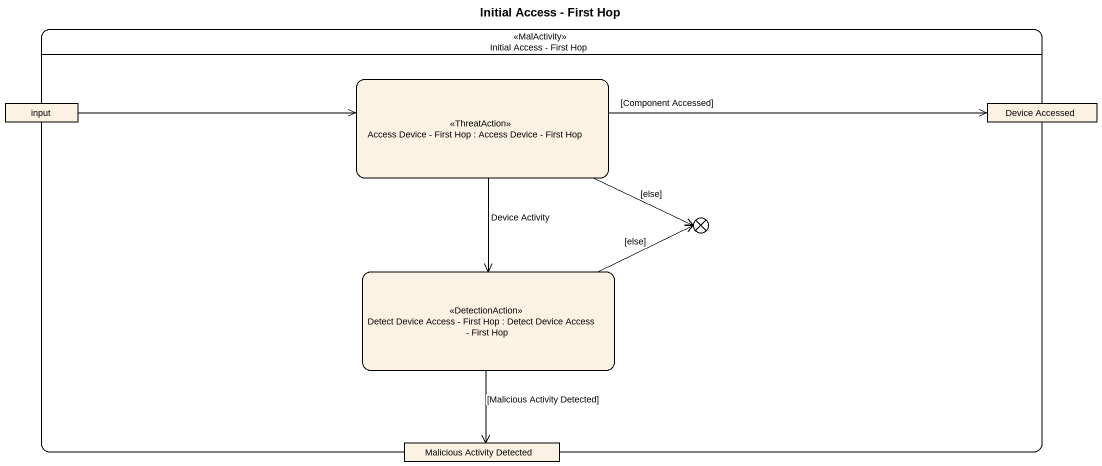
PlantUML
@startuml
title Initial Access - First Hop
hide empty description
state "Initial Access - First Hop" as Initial_Access_First_Hop <<MalActivity>> {
  state "Access Device - First Hop : Access Device - First Hop" as Access_Device_First_Hop <<ThreatAction>>
  state input <<object>>
  state "Device Accessed" as Device_Accessed <<object>>
  state flowfinal1 <<end>>
  state "Detect Device Access - First Hop : Detect Device Access - First Hop" as Detect_Device_Access_First <<DetectionAction>>
  state "Malicious Activity Detected" as Malicious_Activity_Detected <<object>>
}
Access_Device_First_Hop -right-> Device_Accessed : [Component Accessed]
Access_Device_First_Hop -right-> flowfinal1 : [else]
Access_Device_First_Hop --> Detect_Device_Access_First : Device Activity
input -right-> Access_Device_First_Hop
Detect_Device_Access_First -right-> flowfinal1 : [else]
Detect_Device_Access_First --> Malicious_Activity_Detected : [Malicious Activity Detected]
@enduml
